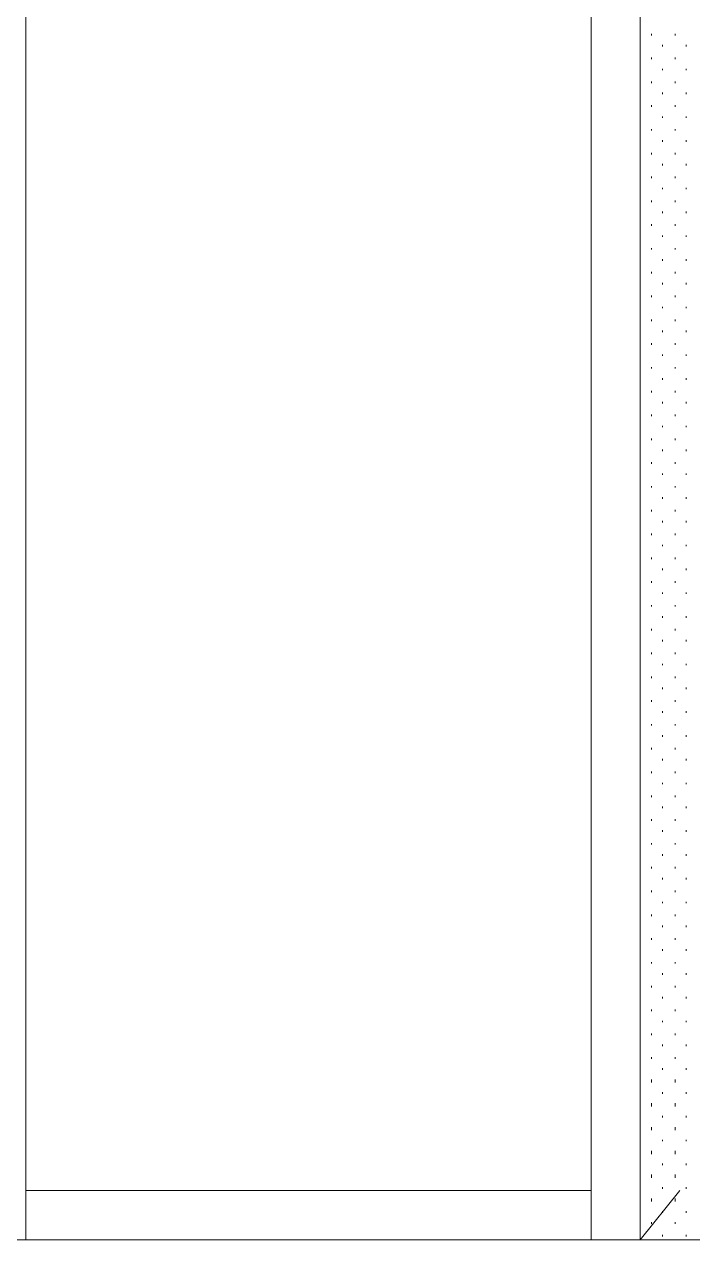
# Model space of a CAD drawing. Header units: inches. Extents: x -6061 to 13621, y -296 to 7483.
# Drawn here: x 12266.7 to 12300.4, y -121.5 to -60.1 of the extents above; entities that cross this region are included whole.
import ezdxf

# ---------------------------------------------------------------- set-up
doc = ezdxf.new("R2010")
doc.units = ezdxf.units.IN
doc.header["$MEASUREMENT"] = 0
doc.layers.get('0').update_dxf_attribs({"linetype": 'CONTINUOUS'})

msp = doc.modelspace()

# ---------------------------------------------------------------- linework, layer by layer
at = {"color": 7, "linetype": 'Continuous', "lineweight": 9, "true_color": 0x000007}
for p, q in [((12266.81139, -29.45513), (12266.81139, -121.47911)), ((12295.32361, -29.45513), (12295.32361, -121.47911)), ((12297.80642, -29.45513), (12297.80642, -121.47911)), ((12266.81139, -31.93793), (12266.81139, -118.9963)), ((12295.32361, -118.9963), (12295.32361, -31.93793)), ((12297.80642, -121.47911), (12297.80642, -31.93793)), ((12266.81139, -118.9963), (12295.32361, -118.9963)), ((12266.81139, -121.47911), (12266.81139, -118.9963)), ((12266.81139, -118.9963), (12295.32361, -118.9963)), ((12295.32361, -118.9963), (12295.32361, -121.47911)), ((12297.80642, -121.47911), (12299.80868, -118.9963)), ((12264.32859, -121.47911), (12266.81139, -121.47911)), ((12266.81139, -121.47911), (12264.32859, -121.47911)), ((12295.32361, -121.47911), (12266.81139, -121.47911)), ((12266.81139, -121.47911), (12295.32361, -121.47911)), ((12295.32361, -121.47911), (12297.80642, -121.47911)), ((12297.80642, -121.47911), (12295.32361, -121.47911)), ((12333.84714, -121.47911), (12297.80642, -121.47911)), ((12297.80642, -121.47911), (12333.84714, -121.47911))]:
    msp.add_line(p, q, dxfattribs=at)
at = {"color": 7, "linetype": 'Continuous', "lineweight": 9, "true_color": 0xffffff}
for p, q in [((12298.36705, -60.69042), (12298.36705, -60.61033)), ((12299.56841, -60.69042), (12299.56841, -60.61033)), ((12298.92768, -61.25105), (12298.92768, -61.17096)), ((12300.12904, -61.25105), (12300.12904, -61.17096)), ((12298.36705, -61.89178), (12298.36705, -61.81169)), ((12299.56841, -61.89178), (12299.56841, -61.81169)), ((12298.92768, -62.45241), (12298.92768, -62.37232)), ((12300.12904, -62.45241), (12300.12904, -62.37232)), ((12298.36705, -63.09314), (12298.36705, -63.01304)), ((12299.56841, -63.09314), (12299.56841, -63.01304)), ((12298.92768, -63.65377), (12298.92768, -63.57368)), ((12300.12904, -63.65377), (12300.12904, -63.57368)), ((12298.36705, -64.29449), (12298.36705, -64.2144)), ((12299.56841, -64.29449), (12299.56841, -64.2144)), ((12298.92768, -64.85513), (12298.92768, -64.77504)), ((12300.12904, -64.85513), (12300.12904, -64.77504)), ((12298.36705, -65.49585), (12298.36705, -65.41576)), ((12299.56841, -65.49585), (12299.56841, -65.41576)), ((12298.92768, -66.05648), (12298.92768, -65.97639)), ((12300.12904, -66.05648), (12300.12904, -65.97639)), ((12298.36705, -66.69721), (12298.36705, -66.61712)), ((12299.56841, -66.69721), (12299.56841, -66.61712)), ((12298.92768, -67.25784), (12298.92768, -67.17775)), ((12300.12904, -67.25784), (12300.12904, -67.17775)), ((12298.36705, -67.89857), (12298.36705, -67.81847)), ((12299.56841, -67.89857), (12299.56841, -67.81847)), ((12298.92768, -68.4592), (12298.92768, -68.37911)), ((12300.12904, -68.4592), (12300.12904, -68.37911)), ((12298.36705, -69.09992), (12298.36705, -69.01983)), ((12299.56841, -69.09992), (12299.56841, -69.01983)), ((12298.92768, -69.66056), (12298.92768, -69.58047)), ((12300.12904, -69.66056), (12300.12904, -69.58047)), ((12298.36705, -70.30128), (12298.36705, -70.22119)), ((12299.56841, -70.30128), (12299.56841, -70.22119)), ((12298.92768, -70.86191), (12298.92768, -70.78182)), ((12300.12904, -70.86191), (12300.12904, -70.78182)), ((12298.36705, -71.50264), (12298.36705, -71.42255)), ((12299.56841, -71.50264), (12299.56841, -71.42255)), ((12298.92768, -72.06327), (12298.92768, -71.98318)), ((12300.12904, -72.06327), (12300.12904, -71.98318)), ((12298.36705, -72.70399), (12298.36705, -72.6239)), ((12299.56841, -72.70399), (12299.56841, -72.6239)), ((12298.92768, -73.26463), (12298.92768, -73.18454)), ((12300.12904, -73.26463), (12300.12904, -73.18454)), ((12298.36705, -73.90535), (12298.36705, -73.82526)), ((12299.56841, -73.90535), (12299.56841, -73.82526)), ((12298.92768, -74.46599), (12298.92768, -74.3859)), ((12300.12904, -74.46599), (12300.12904, -74.3859)), ((12298.36705, -75.10671), (12298.36705, -75.02662)), ((12299.56841, -75.10671), (12299.56841, -75.02662)), ((12298.92768, -75.66734), (12298.92768, -75.58725)), ((12300.12904, -75.66734), (12300.12904, -75.58725)), ((12298.36705, -76.30807), (12298.36705, -76.22798)), ((12299.56841, -76.30807), (12299.56841, -76.22798)), ((12298.92768, -76.8687), (12298.92768, -76.78861)), ((12300.12904, -76.8687), (12300.12904, -76.78861)), ((12298.36705, -77.50942), (12298.36705, -77.42933)), ((12299.56841, -77.50942), (12299.56841, -77.42933)), ((12298.92768, -78.07006), (12298.92768, -77.98997)), ((12300.12904, -78.07006), (12300.12904, -77.98997)), ((12298.36705, -78.71078), (12298.36705, -78.63069)), ((12299.56841, -78.71078), (12299.56841, -78.63069)), ((12298.92768, -79.27142), (12298.92768, -79.19133)), ((12300.12904, -79.27142), (12300.12904, -79.19133)), ((12298.36705, -79.91214), (12298.36705, -79.83205)), ((12299.56841, -79.91214), (12299.56841, -79.83205)), ((12298.92768, -80.47277), (12298.92768, -80.39268)), ((12300.12904, -80.47277), (12300.12904, -80.39268)), ((12298.36705, -81.1135), (12298.36705, -81.03341)), ((12298.92768, -81.67413), (12298.92768, -81.59404)), ((12299.56841, -81.1135), (12299.56841, -81.03341)), ((12300.12904, -81.67413), (12300.12904, -81.59404)), ((12298.36705, -82.31485), (12298.36705, -82.23476)), ((12298.92768, -82.87549), (12298.92768, -82.7954)), ((12299.56841, -82.31485), (12299.56841, -82.23476)), ((12300.12904, -82.87549), (12300.12904, -82.7954)), ((12298.36705, -83.51621), (12298.36705, -83.43612)), ((12298.92768, -84.07685), (12298.92768, -83.99676)), ((12299.56841, -83.51621), (12299.56841, -83.43612)), ((12300.12904, -84.07685), (12300.12904, -83.99676)), ((12298.36705, -84.71757), (12298.36705, -84.63748)), ((12299.56841, -84.71757), (12299.56841, -84.63748)), ((12298.92768, -85.2782), (12298.92768, -85.19811)), ((12300.12904, -85.2782), (12300.12904, -85.19811)), ((12298.36705, -85.91893), (12298.36705, -85.83884)), ((12299.56841, -85.91893), (12299.56841, -85.83884)), ((12298.92768, -86.47956), (12298.92768, -86.39947)), ((12300.12904, -86.47956), (12300.12904, -86.39947)), ((12298.36705, -87.12028), (12298.36705, -87.04019)), ((12299.56841, -87.12028), (12299.56841, -87.04019)), ((12298.92768, -87.68092), (12298.92768, -87.60083)), ((12300.12904, -87.68092), (12300.12904, -87.60083)), ((12298.36705, -88.32164), (12298.36705, -88.24155)), ((12299.56841, -88.32164), (12299.56841, -88.24155)), ((12298.92768, -88.88228), (12298.92768, -88.80219)), ((12300.12904, -88.88228), (12300.12904, -88.80219)), ((12298.36705, -89.523), (12298.36705, -89.44291)), ((12299.56841, -89.523), (12299.56841, -89.44291)), ((12298.92768, -90.08363), (12298.92768, -90.00354)), ((12300.12904, -90.08363), (12300.12904, -90.00354)), ((12298.36705, -90.72436), (12298.36705, -90.64427)), ((12299.56841, -90.72436), (12299.56841, -90.64427)), ((12298.92768, -91.28499), (12298.92768, -91.2049)), ((12300.12904, -91.28499), (12300.12904, -91.2049)), ((12298.36705, -91.92571), (12298.36705, -91.84562)), ((12299.56841, -91.92571), (12299.56841, -91.84562)), ((12298.92768, -92.48635), (12298.92768, -92.40626)), ((12300.12904, -92.48635), (12300.12904, -92.40626)), ((12298.36705, -93.12707), (12298.36705, -93.04698)), ((12299.56841, -93.12707), (12299.56841, -93.04698)), ((12298.92768, -93.68771), (12298.92768, -93.60761)), ((12300.12904, -93.68771), (12300.12904, -93.60761)), ((12298.36705, -94.32843), (12298.36705, -94.24834)), ((12299.56841, -94.32843), (12299.56841, -94.24834)), ((12298.92768, -94.88906), (12298.92768, -94.80897)), ((12300.12904, -94.88906), (12300.12904, -94.80897)), ((12298.36705, -95.52979), (12298.36705, -95.4497)), ((12299.56841, -95.52979), (12299.56841, -95.4497)), ((12298.92768, -96.09042), (12298.92768, -96.01033)), ((12300.12904, -96.09042), (12300.12904, -96.01033)), ((12298.36705, -96.73114), (12298.36705, -96.65105)), ((12299.56841, -96.73114), (12299.56841, -96.65105)), ((12298.92768, -97.29178), (12298.92768, -97.21169)), ((12300.12904, -97.29178), (12300.12904, -97.21169)), ((12298.36705, -97.9325), (12298.36705, -97.85241)), ((12299.56841, -97.9325), (12299.56841, -97.85241)), ((12298.92768, -98.49314), (12298.92768, -98.41304)), ((12300.12904, -98.49314), (12300.12904, -98.41304)), ((12298.36705, -99.13386), (12298.36705, -99.05377)), ((12299.56841, -99.13386), (12299.56841, -99.05377)), ((12298.92768, -99.69449), (12298.92768, -99.6144)), ((12300.12904, -99.69449), (12300.12904, -99.6144)), ((12298.36705, -100.33522), (12298.36705, -100.25513)), ((12299.56841, -100.33522), (12299.56841, -100.25513)), ((12298.92768, -100.89585), (12298.92768, -100.81576)), ((12300.12904, -100.89585), (12300.12904, -100.81576)), ((12298.36705, -101.53657), (12298.36705, -101.45648)), ((12299.56841, -101.53657), (12299.56841, -101.45648)), ((12298.92768, -102.09721), (12298.92768, -102.01712)), ((12300.12904, -102.09721), (12300.12904, -102.01712)), ((12298.36705, -102.73793), (12298.36705, -102.65784)), ((12299.56841, -102.73793), (12299.56841, -102.65784)), ((12298.92768, -103.29857), (12298.92768, -103.21847)), ((12300.12904, -103.29857), (12300.12904, -103.21847)), ((12298.36705, -103.93929), (12298.36705, -103.8592)), ((12299.56841, -103.93929), (12299.56841, -103.8592)), ((12298.92768, -104.49992), (12298.92768, -104.41983)), ((12300.12904, -104.49992), (12300.12904, -104.41983)), ((12298.36705, -105.14065), (12298.36705, -105.06056)), ((12299.56841, -105.14065), (12299.56841, -105.06056)), ((12298.92768, -105.70128), (12298.92768, -105.62119)), ((12300.12904, -105.70128), (12300.12904, -105.62119)), ((12298.36705, -106.342), (12298.36705, -106.26191)), ((12299.56841, -106.342), (12299.56841, -106.26191)), ((12298.92768, -106.90264), (12298.92768, -106.82255)), ((12300.12904, -106.90264), (12300.12904, -106.82255)), ((12298.36705, -107.54336), (12298.36705, -107.46327)), ((12299.56841, -107.54336), (12299.56841, -107.46327)), ((12298.92768, -108.10399), (12298.92768, -108.0239)), ((12300.12904, -108.10399), (12300.12904, -108.0239)), ((12298.36705, -108.74472), (12298.36705, -108.66463)), ((12299.56841, -108.74472), (12299.56841, -108.66463)), ((12298.92768, -109.30535), (12298.92768, -109.22526)), ((12300.12904, -109.30535), (12300.12904, -109.22526)), ((12298.36705, -109.94608), (12298.36705, -109.86599)), ((12298.92768, -110.50671), (12298.92768, -110.42662)), ((12299.56841, -109.94608), (12299.56841, -109.86599)), ((12300.12904, -110.50671), (12300.12904, -110.42662)), ((12298.36705, -111.14743), (12298.36705, -111.06734)), ((12298.92768, -111.70807), (12298.92768, -111.62798)), ((12299.56841, -111.14743), (12299.56841, -111.06734)), ((12300.12904, -111.70807), (12300.12904, -111.62798)), ((12298.36705, -112.34879), (12298.36705, -112.2687)), ((12299.56841, -112.34879), (12299.56841, -112.2687)), ((12298.92768, -112.90942), (12298.92768, -112.82933)), ((12300.12904, -112.90942), (12300.12904, -112.82933)), ((12298.36705, -113.55015), (12298.36705, -113.38997)), ((12299.56841, -113.55015), (12299.56841, -113.38997)), ((12298.92768, -114.11078), (12298.92768, -114.03069)), ((12300.12904, -114.11078), (12300.12904, -114.03069)), ((12298.36705, -114.75151), (12298.36705, -114.59133)), ((12299.56841, -114.75151), (12299.56841, -114.59133)), ((12298.92768, -115.31214), (12298.92768, -115.23205)), ((12300.12904, -115.31214), (12300.12904, -115.23205)), ((12298.36705, -115.95286), (12298.36705, -115.79268)), ((12299.56841, -115.95286), (12299.56841, -115.79268)), ((12298.92768, -116.5135), (12298.92768, -116.43341)), ((12300.12904, -116.5135), (12300.12904, -116.43341)), ((12298.36705, -117.15422), (12298.36705, -116.99404)), ((12299.56841, -117.15422), (12299.56841, -116.99404)), ((12298.92768, -117.71485), (12298.92768, -117.63476)), ((12300.12904, -117.71485), (12300.12904, -117.63476)), ((12298.36705, -118.35558), (12298.36705, -118.1954)), ((12299.56841, -118.35558), (12299.56841, -118.1954)), ((12298.92768, -118.91621), (12298.92768, -118.83612)), ((12300.12904, -118.91621), (12300.12904, -118.83612)), ((12298.36705, -119.55694), (12298.36705, -119.39676)), ((12299.56841, -119.55694), (12299.56841, -119.39676)), ((12298.92768, -120.11757), (12298.92768, -120.03748)), ((12300.12904, -120.11757), (12300.12904, -120.03748)), ((12298.36705, -120.6782), (12298.36705, -120.59811)), ((12299.56841, -120.6782), (12299.56841, -120.59811)), ((12298.92768, -121.31893), (12298.92768, -121.23884)), ((12300.12904, -121.31893), (12300.12904, -121.23884))]:
    msp.add_line(p, q, dxfattribs=at)

doc.saveas('drawing.dxf')
